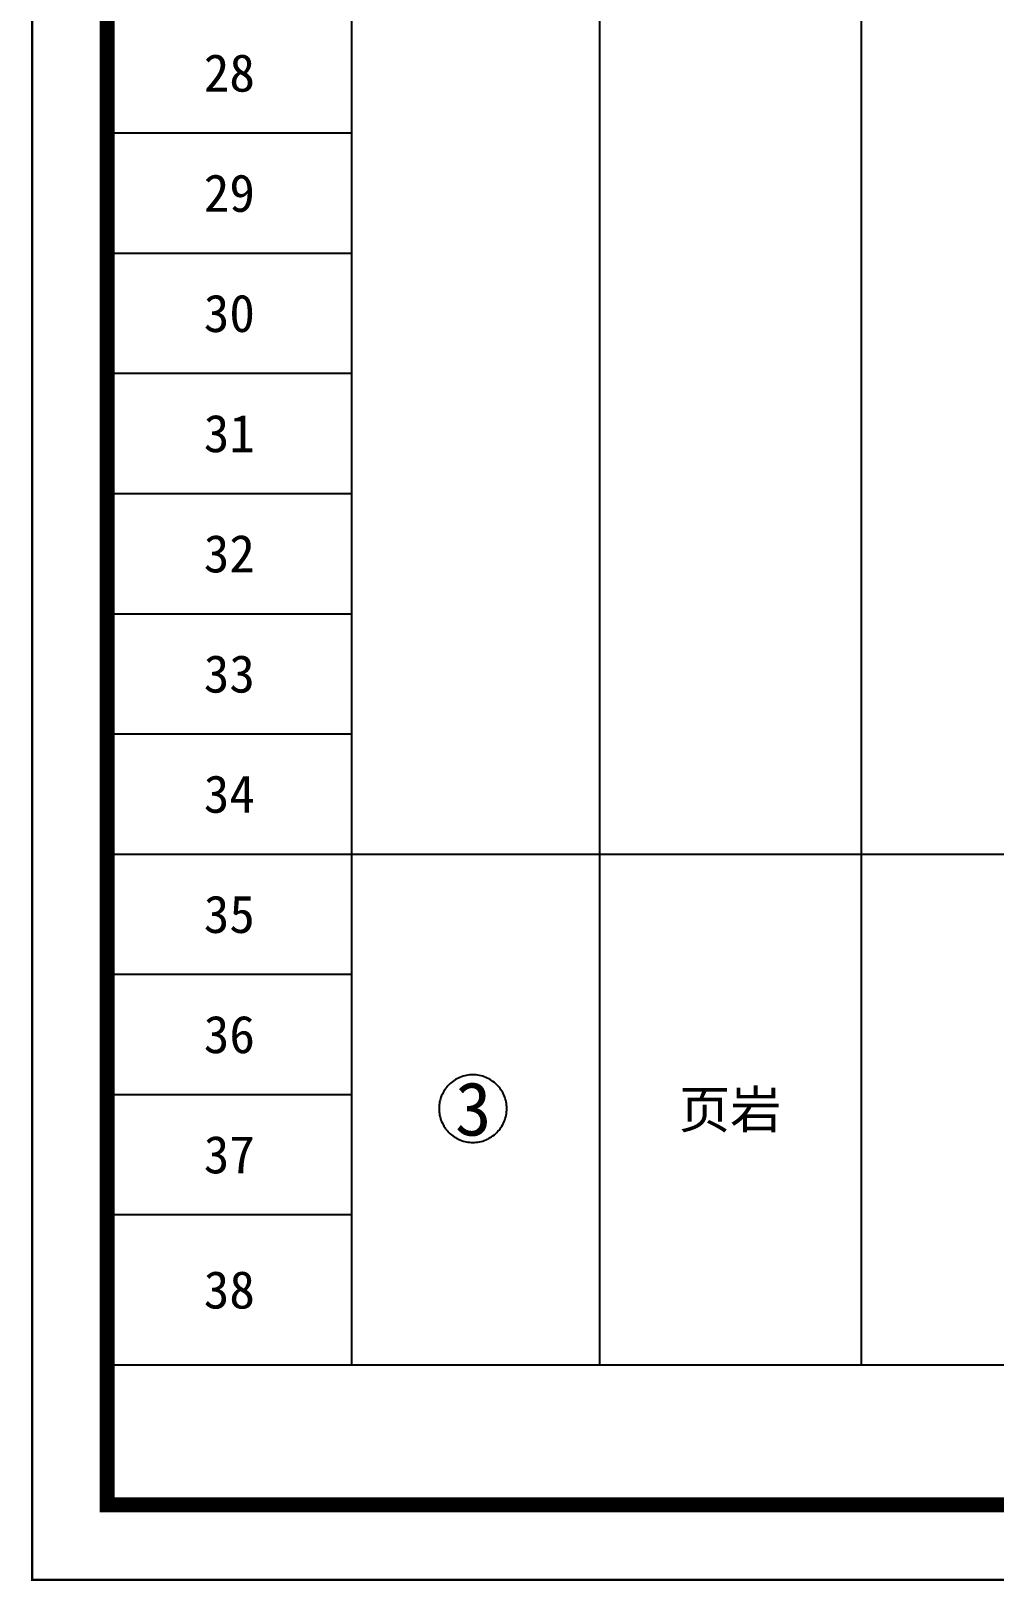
# Model space of a CAD drawing. Header units: millimetres. Extents: x 1134 to 2045, y 653 to 863.
# Drawn here: x 1440.6 to 1504.8, y 652.8 to 756 of the extents above; entities that cross this region are included whole.
import ezdxf
from ezdxf.enums import TextEntityAlignment as Align

# ---------------------------------------------------------------- set-up
doc = ezdxf.new("R2010")
doc.units = ezdxf.units.MM
doc.layers.add('ZZT_TC', color=7, linetype='Continuous')
doc.layers.add('不打印', color=7, linetype='Continuous', plot=False)
doc.styles.add('成果图图块', font='simfang_0.ttf', dxfattribs={"height": 2.5})
doc.styles.add('成果表转DWG表体', font='simfang_0.ttf', dxfattribs={"height": 2.5})

# ---------------------------------------------------------------- blocks, each defined once
blk = doc.blocks.new('DCBH-3--')
at = {"layer": 'ZZT_TC', "color": 7}
blk.add_polyline3d([(-0.19, 2.31, 0), (-0.3, 2.31, 0), (-0.41, 2.3, 0), (-0.52, 2.29, 0), (-0.63, 2.27, 0), (-0.73, 2.24, 0), (-0.84, 2.21, 0), (-0.95, 2.18, 0), (-1.05, 2.14, 0), (-1.15, 2.09, 0), (-1.25, 2.04, 0), (-1.35, 1.99, 0), (-1.44, 1.93, 0), (-1.53, 1.87, 0), (-1.62, 1.8, 0), (-1.7, 1.73, 0), (-1.78, 1.65, 0), (-1.86, 1.57, 0), (-1.93, 1.49, 0), (-2, 1.4, 0), (-2.06, 1.31, 0), (-2.12, 1.22, 0), (-2.17, 1.12, 0), (-2.22, 1.02, 0), (-2.27, 0.92, 0), (-2.31, 0.82, 0), (-2.34, 0.71, 0), (-2.37, 0.61, 0), (-2.4, 0.5, 0), (-2.41, 0.39, 0), (-2.43, 0.28, 0), (-2.44, 0.17, 0), (-2.44, 0.06, 0), (-2.44, -0.05, 0), (-2.43, -0.16, 0), (-2.41, -0.27, 0), (-2.4, -0.38, 0), (-2.37, -0.49, 0), (-2.34, -0.6, 0), (-2.31, -0.7, 0), (-2.27, -0.8, 0), (-2.22, -0.9, 0), (-2.17, -1, 0), (-2.12, -1.1, 0), (-2.06, -1.19, 0), (-2, -1.28, 0), (-1.93, -1.37, 0), (-1.86, -1.45, 0), (-1.78, -1.53, 0), (-1.7, -1.61, 0), (-1.62, -1.68, 0), (-1.53, -1.75, 0), (-1.44, -1.81, 0), (-1.35, -1.87, 0), (-1.25, -1.93, 0), (-1.15, -1.98, 0), (-1.05, -2.02, 0), (-0.95, -2.06, 0), (-0.84, -2.1, 0), (-0.73, -2.13, 0), (-0.63, -2.15, 0), (-0.52, -2.17, 0), (-0.41, -2.18, 0), (-0.3, -2.19, 0), (-0.19, -2.19, 0), (-0.08, -2.19, 0), (0.03, -2.18, 0), (0.14, -2.17, 0), (0.25, -2.15, 0), (0.36, -2.13, 0), (0.47, -2.1, 0), (0.57, -2.06, 0), (0.67, -2.02, 0), (0.77, -1.98, 0), (0.87, -1.93, 0), (0.97, -1.87, 0), (1.06, -1.81, 0), (1.15, -1.75, 0), (1.24, -1.68, 0), (1.32, -1.61, 0), (1.4, -1.53, 0), (1.48, -1.45, 0), (1.55, -1.37, 0), (1.62, -1.28, 0), (1.68, -1.19, 0), (1.74, -1.1, 0), (1.8, -1, 0), (1.85, -0.9, 0), (1.89, -0.8, 0), (1.93, -0.7, 0), (1.97, -0.6, 0), (2, -0.49, 0), (2.02, -0.38, 0), (2.04, -0.27, 0), (2.05, -0.16, 0), (2.06, -0.05, 0), (2.06, 0.06, 0), (2.06, 0.17, 0), (2.05, 0.28, 0), (2.04, 0.39, 0), (2.02, 0.5, 0), (2, 0.61, 0), (1.97, 0.71, 0), (1.93, 0.82, 0), (1.89, 0.92, 0), (1.85, 1.02, 0), (1.8, 1.12, 0), (1.74, 1.22, 0), (1.68, 1.31, 0), (1.62, 1.4, 0), (1.55, 1.49, 0), (1.48, 1.57, 0), (1.4, 1.65, 0), (1.32, 1.73, 0), (1.24, 1.8, 0), (1.15, 1.87, 0), (1.06, 1.93, 0), (0.97, 1.99, 0), (0.87, 2.04, 0), (0.77, 2.09, 0), (0.67, 2.14, 0), (0.57, 2.18, 0), (0.47, 2.21, 0), (0.36, 2.24, 0), (0.25, 2.27, 0), (0.14, 2.29, 0), (0.03, 2.3, 0), (-0.08, 2.31, 0), (-0.19, 2.31, 0)], dxfattribs=at)
at = {"style": '成果图图块'}
blk.add_text('3', height=3.57, dxfattribs=at).set_placement((-0.16, -1.74), align=Align.CENTER)
blk = doc.blocks.new('动探试验统计表图框模板（昇龙3）.dwg1', base_point=(5, 185))
at = {"const_width": 1}
blk.add_lwpolyline([(5, 185), (5, 5), (292, 5), (292, 185), (5, 185), (5, 5)], dxfattribs=at)
at = {"layer": '不打印', "const_width": 0.15}
blk.add_lwpolyline([(0, 210), (0, 0), (297, 0), (297, 210), (0, 210)], dxfattribs=at)

msp = doc.modelspace()

# ---------------------------------------------------------------- linework, layer by layer
at = {"color": 0}
for p, q in [((1461.97, 701.19), (1461.97, 821.19)), ((1478.46, 701.19), (1478.46, 821.19)), ((1461.97, 701.19), (1478.46, 701.19)), ((1461.97, 701.19), (1478.46, 701.19)), ((1461.97, 667.2), (1461.97, 701.19)), ((1478.46, 667.2), (1478.46, 701.19)), ((1461.97, 667.2), (1478.46, 667.2))]:
    msp.add_line(p, q, dxfattribs=at)
for points in [[(1478.46, 701.19), (1478.46, 821.19)], [(1495.87, 701.19), (1495.87, 821.19)], [(1495.87, 701.19), (1495.87, 821.19)], [(1445.7, 749.19), (1445.7, 757.19)], [(1461.97, 749.19), (1461.97, 757.19)], [(1445.7, 749.19), (1461.97, 749.19)], [(1445.7, 749.19), (1461.97, 749.19)], [(1445.7, 741.19), (1445.7, 749.19)], [(1461.97, 741.19), (1461.97, 749.19)], [(1445.7, 741.19), (1461.97, 741.19)], [(1445.7, 741.19), (1461.97, 741.19)], [(1445.7, 733.19), (1445.7, 741.19)], [(1461.97, 733.19), (1461.97, 741.19)], [(1445.7, 733.19), (1461.97, 733.19)], [(1445.7, 733.19), (1461.97, 733.19)], [(1445.7, 725.19), (1445.7, 733.19)], [(1461.97, 725.19), (1461.97, 733.19)], [(1445.7, 725.19), (1461.97, 725.19)], [(1445.7, 725.19), (1461.97, 725.19)], [(1445.7, 717.19), (1445.7, 725.19)], [(1461.97, 717.19), (1461.97, 725.19)], [(1445.7, 717.19), (1461.97, 717.19)], [(1445.7, 717.19), (1461.97, 717.19)], [(1445.7, 709.19), (1445.7, 717.19)], [(1461.97, 709.19), (1461.97, 717.19)], [(1445.7, 709.19), (1461.97, 709.19)], [(1445.7, 709.19), (1461.97, 709.19)], [(1445.7, 701.19), (1445.7, 709.19)], [(1461.97, 701.19), (1461.97, 709.19)], [(1445.7, 701.19), (1461.97, 701.19)], [(1445.7, 701.19), (1461.97, 701.19)], [(1445.7, 693.19), (1445.7, 701.19)], [(1461.97, 693.19), (1461.97, 701.19)], [(1478.46, 701.19), (1495.87, 701.19)], [(1478.46, 701.19), (1495.87, 701.19)], [(1478.46, 667.2), (1478.46, 701.19)], [(1495.87, 701.19), (1540.08, 701.19)], [(1495.87, 667.2), (1495.87, 701.19)], [(1495.87, 701.19), (1540.08, 701.19)], [(1495.87, 667.2), (1495.87, 701.19)], [(1445.7, 693.19), (1461.97, 693.19)], [(1445.7, 693.19), (1461.97, 693.19)], [(1445.7, 685.19), (1445.7, 693.19)], [(1461.97, 685.19), (1461.97, 693.19)], [(1445.7, 685.19), (1461.97, 685.19)], [(1445.7, 685.19), (1461.97, 685.19)], [(1445.7, 677.19), (1445.7, 685.19)], [(1461.97, 677.19), (1461.97, 685.19)], [(1445.7, 677.19), (1461.97, 677.19)], [(1445.7, 677.19), (1461.97, 677.19)], [(1445.7, 667.2), (1445.7, 677.19)], [(1461.97, 667.2), (1461.97, 677.19)], [(1445.7, 667.2), (1461.97, 667.2)], [(1478.46, 667.2), (1495.87, 667.2)], [(1495.87, 667.2), (1540.08, 667.2)], [(1440.7, 652.88), (1460.7, 652.88)], [(1440.7, 652.88), (1460.7, 652.88)], [(1440.7, 652.88), (1440.7, 652.88)], [(1440.7, 652.88), (1440.7, 652.88)], [(1440.7, 652.88), (1440.7, 652.88)], [(1440.7, 652.88), (1440.7, 652.88)], [(1440.7, 652.88), (1440.7, 652.88)], [(1460.7, 652.88), (1460.7, 652.88)]]:
    msp.add_lwpolyline(points, dxfattribs=at)

# ---------------------------------------------------------------- block references
for name, p in [('动探试验统计表图框模板（昇龙3）.dwg1', (1445.7, 837.88)), ('DCBH-3--', (1470.21, 684.19))]:
    msp.add_blockref(name, p)

# ---------------------------------------------------------------- texts
at = {"color": 0, "style": '成果表转DWG表体'}
for s, p in [('28', (1452.12, 751.94)), ('29', (1452.12, 743.94)), ('30', (1452.12, 735.94)), ('31', (1452.12, 727.94)), ('32', (1452.12, 719.94)), ('33', (1452.12, 711.94)), ('34', (1452.12, 703.94)), ('35', (1452.12, 695.94)), ('36', (1452.12, 687.94)), ('页岩', (1483.73, 682.94)), ('37', (1452.12, 679.94)), ('38', (1452.12, 670.94))]:
    msp.add_text(s, height=2.5, dxfattribs=at).set_placement(p)

doc.saveas('drawing.dxf')
